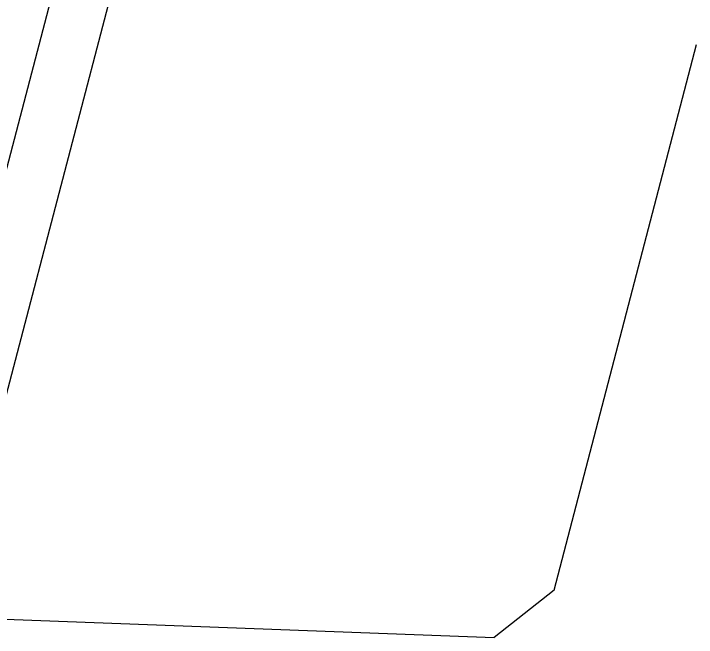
# Model space of a CAD drawing. Extents: x 0 to 558779, y 0 to 2762081.
# Drawn here: x 520459.3 to 520700.5, y 2757894.3 to 2758114.8 of the extents above; entities that cross this region are included whole.
import ezdxf

# ---------------------------------------------------------------- set-up
doc = ezdxf.new("R2010")
doc.units = 0
doc.header["$LTSCALE"] = 20
doc.layers.add('RD-红线', color=230, linetype='Continuous')

msp = doc.modelspace()

# ---------------------------------------------------------------- linework, layer by layer
at = {"layer": 'RD-红线'}
for points in [[(520439.766, 2757915.801), (520514.776, 2758202.408)], [(520418.054, 2757911.833), (520492.501, 2758196.29)], [(520650.243, 2757911.038), (520700.51, 2758103.917)], [(520650.243, 2757911.038), (520629.103, 2757894.35)], [(520449.961, 2757901.024), (520629.103, 2757894.35)]]:
    msp.add_lwpolyline(points, dxfattribs=at)

doc.saveas('drawing.dxf')
